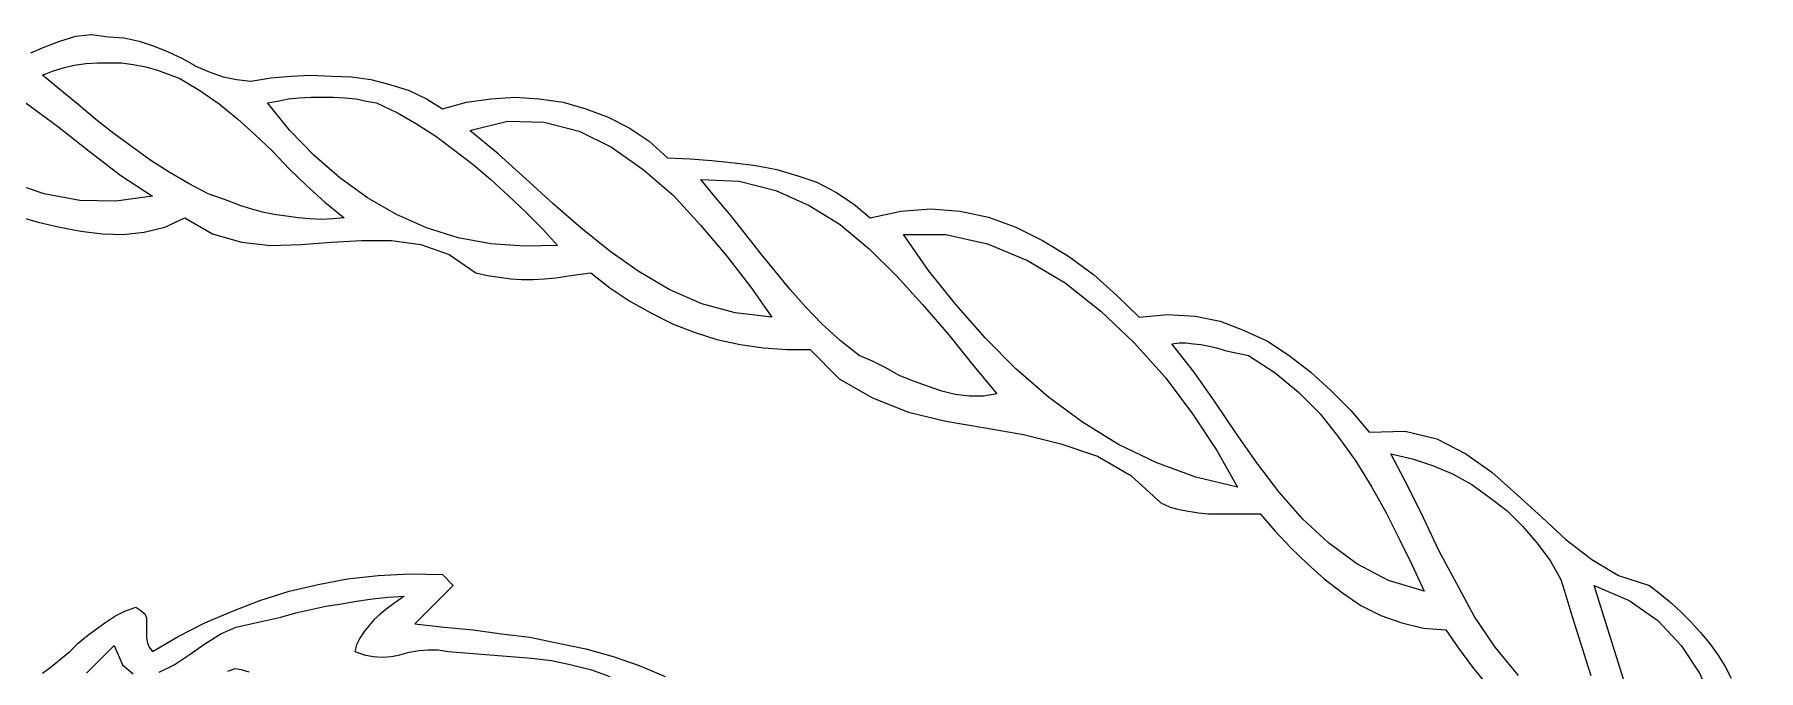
# Model space of a CAD drawing. Extents: x 0.04 to 6.96, y 0.04 to 9.51.
# Drawn here: x 3.825 to 5.894, y 6.108 to 6.871 of the extents above; entities that cross this region are included whole.
import ezdxf

# ---------------------------------------------------------------- set-up
doc = ezdxf.new("R2010")
doc.units = 0
doc.layers.add('1', color=7, linetype='Continuous')

msp = doc.modelspace()

# ---------------------------------------------------------------- linework, layer by layer
for points in [[(3.821, 6.849), (3.838, 6.856), (3.856, 6.863), (3.875, 6.869), (3.894, 6.871), (3.914, 6.868), (3.933, 6.867), (3.951, 6.863), (3.969, 6.857), (3.986, 6.85), (4.003, 6.842), (4.019, 6.833), (4.035, 6.826), (4.052, 6.82), (4.068, 6.817), (4.085, 6.815), (4.109, 6.819), (4.133, 6.821), (4.157, 6.822), (4.182, 6.821), (4.206, 6.82), (4.229, 6.817), (4.252, 6.811), (4.275, 6.804), (4.296, 6.794), (4.315, 6.782), (4.344, 6.79), (4.373, 6.794), (4.402, 6.796), (4.431, 6.794), (4.46, 6.79), (4.487, 6.782), (4.514, 6.772), (4.539, 6.759), (4.563, 6.743), (4.585, 6.723), (4.612, 6.722), (4.638, 6.72), (4.665, 6.717), (4.691, 6.714), (4.716, 6.709), (4.74, 6.702), (4.764, 6.694), (4.787, 6.682), (4.808, 6.668), (4.828, 6.651), (4.865, 6.659), (4.901, 6.662), (4.936, 6.659), (4.97, 6.652), (5.003, 6.64), (5.035, 6.624), (5.066, 6.605), (5.096, 6.583), (5.124, 6.558), (5.151, 6.532), (5.185, 6.535), (5.218, 6.533), (5.248, 6.527), (5.277, 6.516), (5.305, 6.503), (5.331, 6.486), (5.357, 6.466), (5.381, 6.444), (5.405, 6.42), (5.427, 6.394), (5.47, 6.395), (5.508, 6.386), (5.543, 6.368), (5.574, 6.346), (5.604, 6.319), (5.634, 6.292), (5.663, 6.265), (5.694, 6.241), (5.726, 6.222), (5.763, 6.21), (5.776, 6.2), (5.789, 6.189), (5.801, 6.178), (5.813, 6.166), (5.824, 6.154), (5.835, 6.141), (5.845, 6.127), (5.854, 6.113), (5.861, 6.099)], [(3.835, 6.105), (3.846, 6.113), (3.857, 6.122), (3.868, 6.131), (3.878, 6.141), (3.889, 6.15), (3.9, 6.158), (3.911, 6.166), (3.922, 6.173), (3.934, 6.179), (3.947, 6.184), (3.953, 6.18), (3.958, 6.176), (3.96, 6.171), (3.96, 6.165), (3.96, 6.159), (3.96, 6.153), (3.96, 6.147), (3.961, 6.141), (3.963, 6.136), (3.967, 6.131), (3.998, 6.149), (4.03, 6.165), (4.063, 6.179), (4.096, 6.192), (4.131, 6.203), (4.166, 6.211), (4.201, 6.218), (4.238, 6.222), (4.276, 6.224), (4.315, 6.223), (4.328, 6.21)], [(4.328, 6.21), (4.282, 6.164), (4.317, 6.16), (4.352, 6.157), (4.386, 6.152), (4.42, 6.148), (4.454, 6.141), (4.487, 6.134), (4.52, 6.125), (4.551, 6.114), (4.582, 6.101)]]:
    msp.add_lwpolyline(points)
at = {"layer": '1'}
for points in [[(3.967, 6.677), (3.923, 6.671), (3.88, 6.672), (3.837, 6.68), (3.796, 6.694), (3.754, 6.711), (3.713, 6.732), (3.672, 6.755), (3.632, 6.779), (3.592, 6.801), (3.552, 6.822), (3.601, 6.844), (3.647, 6.853), (3.692, 6.849), (3.734, 6.836), (3.775, 6.816), (3.814, 6.79), (3.853, 6.761), (3.891, 6.731), (3.929, 6.702), (3.967, 6.677)], [(4.197, 6.651), (4.184, 6.65), (4.17, 6.649), (4.156, 6.65), (4.142, 6.651), (4.128, 6.653), (4.113, 6.655), (4.099, 6.658), (4.085, 6.662), (4.072, 6.666), (4.059, 6.671), (4.034, 6.68), (4.011, 6.692), (3.987, 6.706), (3.965, 6.72), (3.943, 6.736), (3.921, 6.752), (3.899, 6.769), (3.878, 6.787), (3.856, 6.805), (3.835, 6.822), (3.847, 6.827), (3.86, 6.831), (3.873, 6.834), (3.887, 6.836), (3.901, 6.837), (3.915, 6.837), (3.93, 6.837), (3.944, 6.835), (3.959, 6.832), (3.973, 6.828), (4, 6.818), (4.024, 6.804), (4.047, 6.788), (4.069, 6.77), (4.09, 6.751), (4.111, 6.731), (4.131, 6.71), (4.152, 6.69), (4.174, 6.67), (4.197, 6.651)], [(4.453, 6.618), (4.413, 6.617), (4.373, 6.62), (4.334, 6.627), (4.296, 6.639), (4.26, 6.655), (4.225, 6.675), (4.192, 6.699), (4.161, 6.726), (4.132, 6.756), (4.105, 6.789), (4.117, 6.791), (4.13, 6.794), (4.143, 6.795), (4.157, 6.796), (4.171, 6.796), (4.184, 6.796), (4.198, 6.795), (4.211, 6.794), (4.224, 6.791), (4.236, 6.789), (4.261, 6.777), (4.284, 6.764), (4.307, 6.749), (4.33, 6.732), (4.352, 6.715), (4.373, 6.697), (4.394, 6.678), (4.415, 6.658), (4.435, 6.638), (4.453, 6.618)], [(4.71, 6.532), (4.666, 6.537), (4.626, 6.548), (4.587, 6.565), (4.55, 6.587), (4.516, 6.611), (4.481, 6.639), (4.448, 6.668), (4.415, 6.698), (4.382, 6.728), (4.348, 6.756), (4.393, 6.767), (4.437, 6.766), (4.479, 6.755), (4.518, 6.736), (4.556, 6.709), (4.592, 6.678), (4.625, 6.642), (4.656, 6.605), (4.685, 6.568), (4.71, 6.532)], [(4.98, 6.44), (4.964, 6.437), (4.947, 6.437), (4.93, 6.439), (4.914, 6.443), (4.897, 6.449), (4.88, 6.455), (4.863, 6.462), (4.847, 6.471), (4.831, 6.479), (4.815, 6.486), (4.792, 6.504), (4.77, 6.524), (4.751, 6.544), (4.732, 6.565), (4.714, 6.587), (4.696, 6.609), (4.679, 6.631), (4.661, 6.654), (4.643, 6.675), (4.625, 6.697), (4.671, 6.695), (4.715, 6.684), (4.755, 6.666), (4.792, 6.643), (4.827, 6.614), (4.86, 6.581), (4.891, 6.547), (4.922, 6.511), (4.951, 6.475), (4.98, 6.44)], [(3.805, 6.653), (3.83, 6.646), (3.856, 6.64), (3.881, 6.635), (3.907, 6.632), (3.932, 6.631), (3.957, 6.634), (3.982, 6.64), (4.006, 6.651)], [(4.006, 6.651), (4.039, 6.632), (4.074, 6.622), (4.109, 6.618), (4.145, 6.619), (4.182, 6.622), (4.218, 6.624), (4.254, 6.624), (4.289, 6.619), (4.323, 6.607), (4.355, 6.585), (4.369, 6.582), (4.383, 6.58), (4.397, 6.578), (4.41, 6.577), (4.424, 6.577), (4.437, 6.578), (4.451, 6.579), (4.464, 6.581), (4.478, 6.583), (4.493, 6.585), (4.516, 6.567), (4.54, 6.551), (4.565, 6.537), (4.591, 6.524), (4.617, 6.514), (4.644, 6.505), (4.672, 6.499), (4.7, 6.495), (4.728, 6.493), (4.756, 6.493), (4.791, 6.458), (4.831, 6.435), (4.874, 6.418), (4.919, 6.407), (4.966, 6.399), (5.012, 6.391), (5.057, 6.38), (5.101, 6.365), (5.141, 6.342), (5.177, 6.309), (5.188, 6.304), (5.199, 6.301), (5.21, 6.299), (5.222, 6.297), (5.234, 6.296), (5.246, 6.296), (5.259, 6.296), (5.271, 6.296), (5.283, 6.296), (5.296, 6.296), (5.314, 6.275), (5.333, 6.255), (5.353, 6.236), (5.373, 6.218), (5.395, 6.201), (5.417, 6.186), (5.441, 6.174), (5.466, 6.165), (5.492, 6.159), (5.519, 6.157), (5.534, 6.135), (5.551, 6.112), (5.569, 6.09)], [(5.269, 6.328), (5.219, 6.34), (5.172, 6.357), (5.126, 6.379), (5.083, 6.406), (5.042, 6.436), (5.003, 6.47), (4.966, 6.507), (4.931, 6.547), (4.898, 6.588), (4.868, 6.631), (4.919, 6.631), (4.969, 6.62), (5.017, 6.6), (5.062, 6.573), (5.105, 6.539), (5.145, 6.501), (5.182, 6.46), (5.215, 6.416), (5.244, 6.372), (5.269, 6.328)], [(5.493, 6.203), (5.45, 6.216), (5.412, 6.236), (5.378, 6.261), (5.347, 6.29), (5.319, 6.322), (5.292, 6.357), (5.267, 6.393), (5.242, 6.43), (5.217, 6.466), (5.19, 6.5), (5.199, 6.501), (5.207, 6.501), (5.216, 6.5), (5.225, 6.499), (5.235, 6.497), (5.244, 6.495), (5.254, 6.492), (5.263, 6.49), (5.273, 6.488), (5.282, 6.486), (5.314, 6.465), (5.342, 6.442), (5.368, 6.416), (5.39, 6.388), (5.411, 6.359), (5.43, 6.328), (5.447, 6.298), (5.463, 6.266), (5.478, 6.235), (5.493, 6.203)], [(5.606, 6.102), (5.578, 6.136), (5.553, 6.173), (5.532, 6.212), (5.511, 6.251), (5.492, 6.291), (5.473, 6.33), (5.453, 6.368), (5.479, 6.362), (5.503, 6.354), (5.527, 6.344), (5.55, 6.331), (5.571, 6.316), (5.592, 6.3), (5.611, 6.281), (5.628, 6.261), (5.644, 6.24), (5.657, 6.217)], [(5.657, 6.217), (5.663, 6.198), (5.669, 6.178), (5.675, 6.159), (5.681, 6.14), (5.687, 6.121), (5.693, 6.102)], [(5.894, 5.868), (5.87, 5.88), (5.847, 5.896), (5.827, 5.915), (5.809, 5.936), (5.793, 5.958), (5.778, 5.983), (5.765, 6.008), (5.754, 6.034), (5.744, 6.06), (5.736, 6.085), (5.697, 6.21), (5.739, 6.192), (5.773, 6.168), (5.801, 6.138), (5.823, 6.105), (5.84, 6.068), (5.854, 6.029), (5.865, 5.988), (5.875, 5.947), (5.884, 5.907), (5.894, 5.868)], [(3.975, 6.106), (3.993, 6.115), (4.011, 6.127), (4.03, 6.14), (4.049, 6.152), (4.067, 6.16), (4.085, 6.164), (4.103, 6.168), (4.121, 6.172), (4.139, 6.177), (4.157, 6.181), (4.175, 6.185), (4.194, 6.188), (4.212, 6.191), (4.231, 6.194), (4.25, 6.196), (4.269, 6.197)], [(4.269, 6.197), (4.262, 6.192), (4.255, 6.187), (4.247, 6.181), (4.24, 6.175), (4.233, 6.169), (4.227, 6.162), (4.221, 6.155), (4.216, 6.147), (4.212, 6.139), (4.21, 6.131), (4.221, 6.127), (4.232, 6.125), (4.243, 6.124), (4.254, 6.125), (4.264, 6.127), (4.275, 6.13), (4.287, 6.132), (4.298, 6.133), (4.31, 6.133), (4.322, 6.131), (4.347, 6.129), (4.372, 6.127), (4.397, 6.125), (4.422, 6.123), (4.446, 6.12), (4.47, 6.115), (4.494, 6.109), (4.516, 6.101)], [(3.888, 6.105), (3.921, 6.138), (3.931, 6.115), (3.944, 6.104)], [(4.083, 6.106), (4.074, 6.109), (4.066, 6.11), (4.057, 6.107)]]:
    msp.add_lwpolyline(points, dxfattribs=at)

doc.saveas('drawing.dxf')
